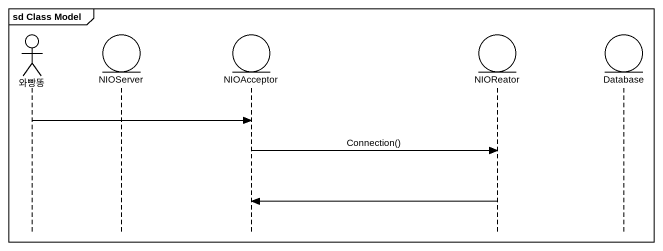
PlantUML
@startuml
mainframe sd Class Model
hide footbox
actor 와빵똥
entity NIOServer
entity NIOAcceptor
entity NIOReator
entity "Database" as Database_

와빵똥 -> NIOAcceptor
NIOAcceptor -> NIOReator : Connection()
NIOReator -> NIOAcceptor
@enduml
